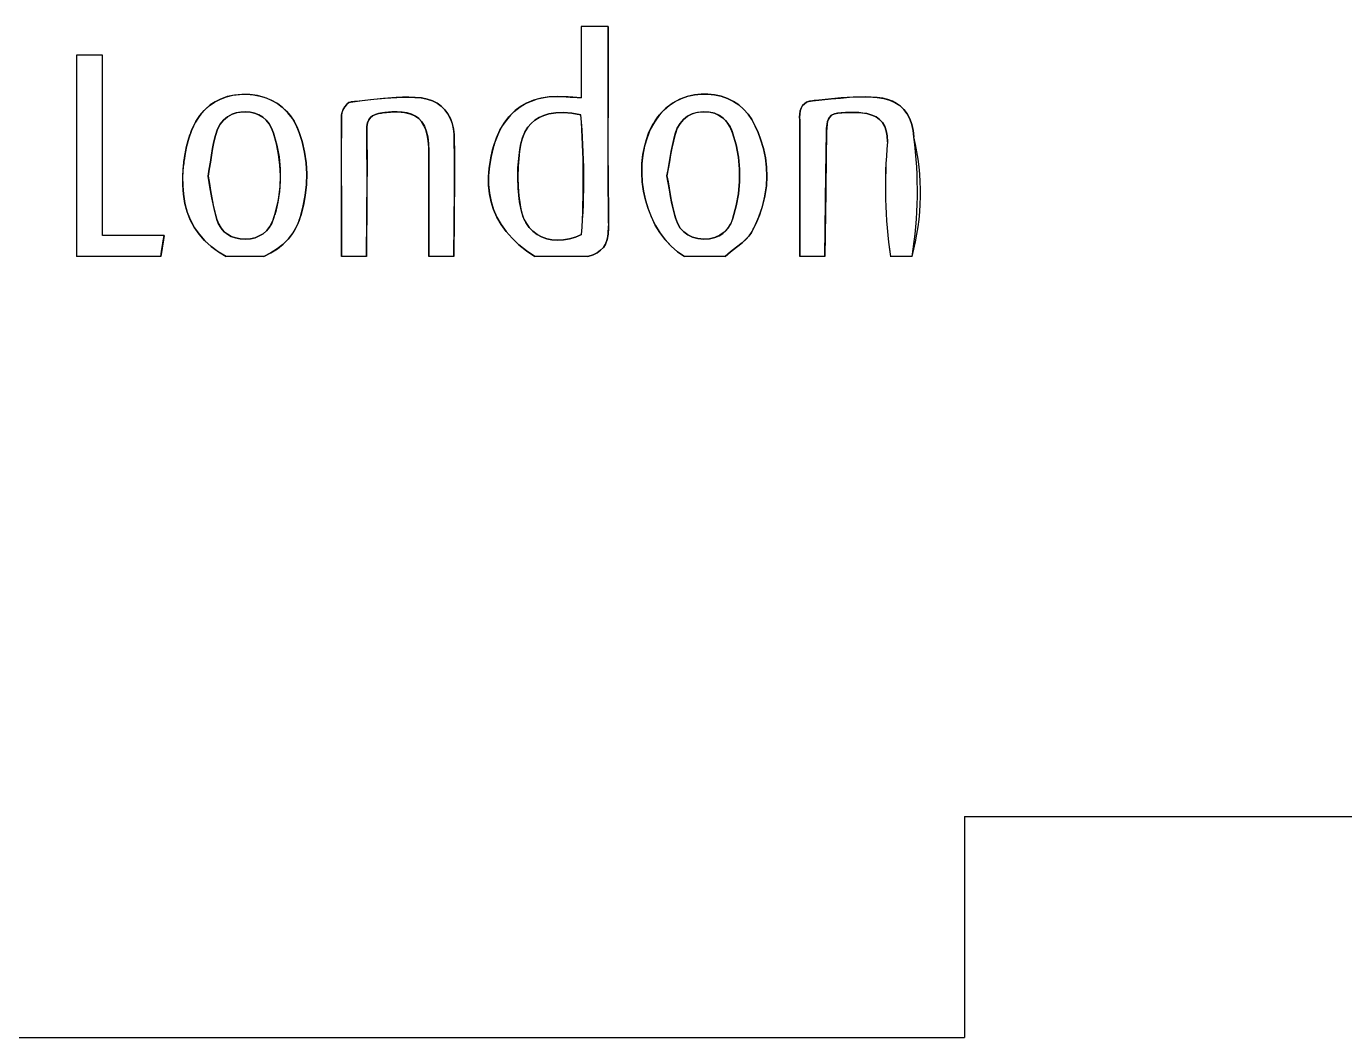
# Model space of a CAD drawing. Header units: millimetres. Extents: x 10 to 189, y 6 to 166.
# Drawn here: x 47.56 to 65.46, y 70.25 to 83.97 of the extents above; entities that cross this region are included whole.
import ezdxf

# ---------------------------------------------------------------- set-up
doc = ezdxf.new("R2010")
doc.units = ezdxf.units.MM

msp = doc.modelspace()

# ---------------------------------------------------------------- linework, layer by layer
at = {"color": 7, "linetype": 'Continuous'}
for p, q in [((55.091, 83.972), (55.091, 83.001)), ((55.456, 83.972), (55.091, 83.972)), ((48.238, 83.582), (48.238, 80.849)), ((48.591, 83.582), (48.238, 83.582)), ((48.591, 81.134), (48.591, 83.582)), ((49.425, 81.134), (48.591, 81.134)), ((49.381, 80.849), (48.238, 80.849)), ((50.778, 80.849), (50.27, 80.849)), ((52.175, 80.849), (51.837, 80.849)), ((53.361, 80.849), (53.022, 80.849)), ((55.181, 80.849), (54.461, 80.849)), ((57.044, 80.849), (56.493, 80.849)), ((58.398, 80.849), (58.06, 80.849)), ((59.584, 80.849), (59.287, 80.849)), ((60.295, 73.246), (80.295, 73.246)), ((60.295, 73.246), (60.295, 70.246)), ((40.295, 70.246), (60.295, 70.246))]:
    msp.add_line(p, q, dxfattribs=at)
at = {"color": 7, "linetype": 'Continuous', "lineweight": 15}
for p, q in [((60.295, 73.246), (80.295, 73.246)), ((60.295, 70.246), (60.295, 73.246)), ((40.295, 70.246), (60.295, 70.246))]:
    msp.add_line(p, q, dxfattribs=at)
at = {"color": 7, "linetype": 'Continuous', "flags": 128}
for points in [[(55.181, 80.849), (55.251, 80.871), (55.308, 80.899), (55.354, 80.933), (55.391, 80.972), (55.418, 81.018), (55.437, 81.064), (55.45, 81.116), (55.458, 81.171), (55.462, 81.25), (55.463, 81.287), (55.462, 81.304), (55.462, 81.311), (55.462, 81.315), (55.462, 81.316), (55.462, 81.317), (55.462, 81.317), (55.462, 81.317), (55.462, 81.317), (55.454, 81.997), (55.454, 82.677), (55.455, 83.276), (55.456, 83.54), (55.456, 83.655), (55.456, 83.668), (55.456, 83.681), (55.456, 83.694), (55.456, 83.707), (55.456, 83.72), (55.456, 83.733), (55.456, 83.746), (55.456, 83.972)], [(55.456, 83.972), (55.456, 83.845), (55.456, 83.79), (55.456, 83.765), (55.456, 83.755), (55.456, 83.75), (55.456, 83.748), (55.456, 83.747), (55.456, 83.747), (55.456, 83.747), (55.456, 83.747), (55.456, 83.746), (55.455, 83.066), (55.453, 82.386), (55.456, 81.787), (55.459, 81.524), (55.461, 81.408), (55.461, 81.395), (55.461, 81.382), (55.461, 81.369), (55.462, 81.356), (55.462, 81.343), (55.462, 81.33), (55.462, 81.317), (55.462, 81.232), (55.456, 81.153), (55.442, 81.081), (55.418, 81.018), (55.391, 80.972), (55.354, 80.933), (55.308, 80.899), (55.251, 80.871), (55.181, 80.849)], [(50.778, 80.849), (50.875, 80.897), (50.964, 80.953), (51.045, 81.017), (51.115, 81.09), (51.177, 81.171), (51.209, 81.226), (51.238, 81.284), (51.246, 81.303), (51.254, 81.323), (51.261, 81.343), (51.268, 81.363), (51.277, 81.392), (51.316, 81.534), (51.343, 81.677), (51.359, 81.824), (51.363, 81.971), (51.355, 82.118), (51.333, 82.265), (51.299, 82.411), (51.261, 82.533), (51.219, 82.632), (51.168, 82.721), (51.108, 82.799), (51.04, 82.868), (50.964, 82.925), (50.881, 82.972), (50.79, 83.008), (50.693, 83.033), (50.59, 83.047), (50.483, 83.049), (50.38, 83.04), (50.282, 83.018), (50.191, 82.986), (50.119, 82.949), (50.053, 82.905), (49.991, 82.853), (49.935, 82.794), (49.891, 82.735), (49.851, 82.671), (49.841, 82.653), (49.832, 82.634), (49.823, 82.616), (49.815, 82.597), (49.807, 82.577), (49.8, 82.56), (49.762, 82.453), (49.732, 82.342), (49.712, 82.246), (49.697, 82.15), (49.696, 82.141), (49.694, 82.131), (49.693, 82.122), (49.692, 82.109), (49.687, 82.071), (49.678, 81.929), (49.679, 81.808), (49.688, 81.693), (49.709, 81.568), (49.741, 81.45), (49.785, 81.341), (49.839, 81.239), (49.905, 81.145), (49.98, 81.06), (50.066, 80.982), (50.163, 80.912), (50.27, 80.849)], [(50.27, 80.849), (50.161, 80.913), (50.063, 80.985), (49.976, 81.064), (49.9, 81.151), (49.835, 81.246), (49.782, 81.346), (49.74, 81.454), (49.708, 81.57), (49.688, 81.693), (49.679, 81.817), (49.679, 81.949), (49.689, 82.087), (49.692, 82.114), (49.693, 82.12), (49.694, 82.127), (49.695, 82.134), (49.696, 82.141), (49.696, 82.147), (49.697, 82.154), (49.703, 82.191), (49.732, 82.342), (49.753, 82.421), (49.777, 82.499), (49.781, 82.509), (49.784, 82.518), (49.787, 82.528), (49.791, 82.538), (49.795, 82.547), (49.798, 82.557), (49.804, 82.57), (49.829, 82.628), (49.857, 82.682), (49.91, 82.762), (49.97, 82.832), (50.037, 82.893), (50.111, 82.944), (50.191, 82.986), (50.273, 83.016), (50.359, 83.036), (50.45, 83.048), (50.545, 83.05), (50.64, 83.042), (50.729, 83.026), (50.813, 83.001), (50.891, 82.967), (50.964, 82.925), (51.03, 82.877), (51.089, 82.82), (51.143, 82.756), (51.191, 82.684), (51.232, 82.604), (51.266, 82.516), (51.299, 82.411), (51.333, 82.265), (51.355, 82.118), (51.363, 81.971), (51.359, 81.824), (51.343, 81.677), (51.319, 81.547), (51.285, 81.418), (51.27, 81.368), (51.259, 81.336), (51.247, 81.305), (51.233, 81.274), (51.198, 81.206), (51.157, 81.143), (51.111, 81.084), (51.04, 81.013), (50.961, 80.951), (50.874, 80.896), (50.778, 80.849)], [(53.361, 80.849), (53.365, 81.304), (53.37, 81.758), (53.369, 82.212), (53.368, 82.28), (53.367, 82.347), (53.366, 82.414), (53.365, 82.477), (53.363, 82.514), (53.354, 82.583), (53.34, 82.648), (53.315, 82.719), (53.281, 82.784), (53.239, 82.841), (53.19, 82.889), (53.133, 82.929), (53.069, 82.962), (52.998, 82.985), (52.919, 83), (52.835, 83.007), (52.749, 83.01), (52.663, 83.01), (52.576, 83.007), (52.403, 82.995), (52.23, 82.977), (52.077, 82.959), (52.011, 82.951), (52.002, 82.95), (51.993, 82.949), (51.984, 82.948), (51.976, 82.947), (51.967, 82.946), (51.958, 82.945), (51.936, 82.937), (51.914, 82.92), (51.896, 82.901), (51.879, 82.879), (51.86, 82.848), (51.846, 82.816), (51.838, 82.789), (51.836, 82.778), (51.836, 82.774), (51.836, 82.772), (51.836, 82.771), (51.836, 82.771), (51.836, 82.771), (51.836, 82.77), (51.836, 82.77), (51.836, 82.77), (51.832, 82.13), (51.834, 81.49), (51.837, 80.849)], [(51.837, 80.849), (51.833, 81.925), (51.833, 82.399), (51.834, 82.607), (51.835, 82.698), (51.835, 82.709), (51.835, 82.719), (51.835, 82.729), (51.835, 82.74), (51.835, 82.75), (51.836, 82.76), (51.836, 82.77), (51.842, 82.804), (51.857, 82.842), (51.879, 82.879), (51.901, 82.906), (51.923, 82.928), (51.943, 82.941), (51.952, 82.944), (51.955, 82.945), (51.957, 82.945), (51.958, 82.945), (51.958, 82.945), (51.958, 82.945), (51.958, 82.945), (51.958, 82.945), (51.958, 82.945), (52.115, 82.964), (52.272, 82.982), (52.43, 82.997), (52.588, 83.007), (52.744, 83.01), (52.832, 83.007), (52.918, 83), (52.997, 82.985), (53.069, 82.962), (53.133, 82.929), (53.19, 82.889), (53.239, 82.841), (53.28, 82.785), (53.313, 82.723), (53.338, 82.654), (53.355, 82.579), (53.364, 82.498), (53.365, 82.472), (53.366, 82.424), (53.367, 82.376), (53.368, 82.328), (53.368, 82.28), (53.369, 82.232), (53.369, 82.184), (53.37, 81.92), (53.366, 81.385), (53.361, 80.849)], [(54.461, 80.849), (54.347, 80.927), (54.243, 81.009), (54.152, 81.096), (54.072, 81.186), (54.003, 81.281), (53.946, 81.381), (53.9, 81.485), (53.866, 81.591), (53.844, 81.701), (53.832, 81.816), (53.831, 81.936), (53.84, 82.045), (53.856, 82.157), (53.862, 82.187), (53.869, 82.217), (53.876, 82.247), (53.883, 82.278), (53.891, 82.309), (53.9, 82.34), (53.939, 82.457), (53.987, 82.563), (54.044, 82.659), (54.108, 82.743), (54.181, 82.817), (54.261, 82.879), (54.334, 82.923), (54.413, 82.959), (54.497, 82.987), (54.586, 83.007), (54.669, 83.018), (54.755, 83.022), (54.834, 83.02), (54.845, 83.02), (54.855, 83.019), (54.866, 83.019), (54.877, 83.018), (54.887, 83.017), (54.898, 83.016), (54.941, 83.012), (54.985, 83.009), (55.035, 83.005), (55.091, 83.001)], [(55.091, 83.001), (55.029, 83.006), (54.974, 83.01), (54.931, 83.013), (54.913, 83.015), (54.905, 83.015), (54.901, 83.016), (54.899, 83.016), (54.899, 83.016), (54.899, 83.016), (54.898, 83.016), (54.898, 83.016), (54.898, 83.016), (54.774, 83.022), (54.657, 83.017), (54.547, 82.999), (54.444, 82.971), (54.349, 82.931), (54.261, 82.879), (54.193, 82.828), (54.13, 82.768), (54.074, 82.701), (54.022, 82.626), (53.982, 82.553), (53.947, 82.475), (53.938, 82.454), (53.93, 82.432), (53.922, 82.409), (53.914, 82.387), (53.907, 82.364), (53.9, 82.34), (53.866, 82.204), (53.843, 82.073), (53.832, 81.946), (53.832, 81.824), (53.843, 81.706), (53.866, 81.593), (53.9, 81.485), (53.946, 81.381), (54.003, 81.281), (54.072, 81.186), (54.152, 81.096), (54.243, 81.009), (54.347, 80.927), (54.461, 80.849)], [(56.493, 80.849), (56.398, 80.914), (56.31, 80.99), (56.23, 81.077), (56.159, 81.173), (56.096, 81.276), (56.043, 81.385), (55.999, 81.498), (55.963, 81.616), (55.937, 81.737), (55.92, 81.861), (55.912, 81.986), (55.915, 82.111), (55.928, 82.234), (55.952, 82.353), (55.976, 82.438), (56.006, 82.521), (56.042, 82.6), (56.058, 82.63), (56.075, 82.659), (56.093, 82.688), (56.111, 82.716), (56.131, 82.743), (56.151, 82.77), (56.216, 82.841), (56.288, 82.901), (56.367, 82.952), (56.45, 82.992), (56.537, 83.023), (56.627, 83.043), (56.719, 83.053), (56.81, 83.053), (56.901, 83.044), (56.99, 83.024), (57.075, 82.994), (57.156, 82.954), (57.229, 82.906), (57.296, 82.849), (57.355, 82.782), (57.406, 82.706), (57.451, 82.619), (57.491, 82.53), (57.526, 82.441), (57.564, 82.315), (57.591, 82.189), (57.606, 82.062), (57.611, 81.935), (57.604, 81.807), (57.585, 81.674), (57.554, 81.542), (57.511, 81.41), (57.476, 81.323), (57.436, 81.237), (57.418, 81.203), (57.412, 81.191), (57.406, 81.182), (57.401, 81.172), (57.365, 81.124), (57.322, 81.078), (57.275, 81.035), (57.198, 80.973), (57.119, 80.912), (57.044, 80.849)], [(57.044, 80.849), (57.119, 80.912), (57.198, 80.973), (57.275, 81.035), (57.325, 81.081), (57.37, 81.13), (57.403, 81.176), (57.406, 81.181), (57.409, 81.186), (57.412, 81.191), (57.414, 81.195), (57.417, 81.201), (57.426, 81.218), (57.434, 81.235), (57.443, 81.252), (57.503, 81.389), (57.55, 81.528), (57.583, 81.667), (57.604, 81.807), (57.611, 81.935), (57.606, 82.062), (57.591, 82.189), (57.564, 82.315), (57.526, 82.441), (57.491, 82.53), (57.451, 82.619), (57.406, 82.706), (57.355, 82.782), (57.296, 82.849), (57.229, 82.906), (57.156, 82.954), (57.075, 82.994), (56.99, 83.024), (56.901, 83.044), (56.81, 83.053), (56.719, 83.053), (56.627, 83.043), (56.527, 83.02), (56.43, 82.984), (56.338, 82.935), (56.312, 82.918), (56.287, 82.9), (56.262, 82.881), (56.238, 82.861), (56.215, 82.84), (56.193, 82.818), (56.172, 82.794), (56.151, 82.77), (56.084, 82.674), (56.028, 82.571), (55.984, 82.461), (55.95, 82.345), (55.927, 82.225), (55.915, 82.104), (55.913, 81.982), (55.92, 81.859), (55.937, 81.737), (55.964, 81.614), (56, 81.494), (56.046, 81.379), (56.1, 81.269), (56.164, 81.166), (56.234, 81.072), (56.313, 80.987), (56.399, 80.913), (56.493, 80.849)], [(59.608, 82.471), (59.6, 82.56), (59.581, 82.642), (59.553, 82.717), (59.516, 82.785), (59.47, 82.844), (59.424, 82.888), (59.373, 82.925), (59.316, 82.956), (59.253, 82.98), (59.184, 82.998), (59.109, 83.008), (58.947, 83.016), (58.784, 83.012), (58.62, 83), (58.403, 82.979), (58.382, 82.977), (58.36, 82.975), (58.339, 82.972), (58.318, 82.97), (58.297, 82.968), (58.276, 82.966), (58.254, 82.964), (58.233, 82.963), (58.188, 82.955), (58.151, 82.942), (58.12, 82.922), (58.095, 82.896), (58.077, 82.863), (58.065, 82.825), (58.058, 82.781), (58.056, 82.738), (58.056, 82.731), (58.057, 82.704), (58.057, 82.677), (58.057, 82.649), (58.058, 82.622), (58.058, 82.595), (58.06, 82.303), (58.061, 81.781), (58.06, 80.849)], [(58.06, 80.849), (58.061, 82.035), (58.058, 82.557), (58.058, 82.595), (58.058, 82.633), (58.057, 82.672), (58.057, 82.71), (58.056, 82.735), (58.056, 82.744), (58.058, 82.781), (58.065, 82.825), (58.077, 82.863), (58.095, 82.896), (58.12, 82.922), (58.151, 82.942), (58.188, 82.955), (58.195, 82.957), (58.202, 82.958), (58.21, 82.96), (58.217, 82.961), (58.225, 82.962), (58.233, 82.963), (58.358, 82.974), (58.484, 82.987), (58.61, 82.999), (58.735, 83.009), (58.861, 83.015), (58.985, 83.015), (59.109, 83.008), (59.198, 82.995), (59.278, 82.971), (59.351, 82.938), (59.415, 82.896), (59.47, 82.844), (59.516, 82.785), (59.553, 82.717), (59.581, 82.642), (59.6, 82.56), (59.608, 82.471)], [(50.911, 82.523), (50.886, 82.589), (50.853, 82.648), (50.813, 82.698), (50.767, 82.739), (50.714, 82.772), (50.655, 82.795), (50.596, 82.808), (50.532, 82.813), (50.466, 82.809), (50.405, 82.798), (50.349, 82.779), (50.286, 82.744), (50.233, 82.699), (50.188, 82.643), (50.153, 82.577), (50.124, 82.492), (50.103, 82.404), (50.085, 82.314), (50.069, 82.223), (50.055, 82.13), (50.039, 82.035), (50.023, 81.937)], [(50.023, 81.937), (50.039, 82.035), (50.055, 82.13), (50.069, 82.223), (50.085, 82.314), (50.103, 82.404), (50.124, 82.492), (50.153, 82.577), (50.188, 82.643), (50.233, 82.699), (50.286, 82.744), (50.349, 82.779), (50.42, 82.801), (50.498, 82.812), (50.58, 82.81), (50.655, 82.795), (50.714, 82.772), (50.767, 82.739), (50.813, 82.698), (50.853, 82.648), (50.886, 82.589), (50.911, 82.523)], [(53.022, 80.849), (53.022, 82.018), (53.022, 82.121), (53.022, 82.224), (53.02, 82.326), (53.013, 82.417), (53, 82.498), (52.981, 82.568), (52.955, 82.628), (52.923, 82.679), (52.884, 82.722), (52.838, 82.754), (52.786, 82.779), (52.726, 82.797), (52.659, 82.807), (52.592, 82.811), (52.519, 82.81), (52.504, 82.809), (52.489, 82.808), (52.473, 82.807), (52.457, 82.805), (52.441, 82.804), (52.425, 82.802), (52.408, 82.8), (52.391, 82.798), (52.339, 82.789), (52.295, 82.776), (52.258, 82.758), (52.228, 82.734), (52.205, 82.702), (52.189, 82.663), (52.18, 82.615), (52.178, 82.565), (52.178, 82.557), (52.178, 82.532), (52.179, 82.508), (52.179, 82.483), (52.179, 82.458), (52.18, 82.433), (52.182, 82.168), (52.181, 81.695), (52.175, 80.849)], [(52.175, 80.849), (52.179, 81.387), (52.182, 81.925), (52.18, 82.399), (52.18, 82.434), (52.179, 82.468), (52.179, 82.503), (52.178, 82.538), (52.178, 82.562), (52.178, 82.572), (52.18, 82.615), (52.189, 82.663), (52.205, 82.702), (52.228, 82.734), (52.258, 82.758), (52.295, 82.776), (52.339, 82.789), (52.377, 82.796), (52.387, 82.798), (52.39, 82.798), (52.391, 82.798), (52.391, 82.798), (52.391, 82.798), (52.391, 82.798), (52.391, 82.798), (52.391, 82.798), (52.502, 82.809), (52.602, 82.811), (52.689, 82.804), (52.764, 82.787), (52.829, 82.759), (52.884, 82.722), (52.926, 82.676), (52.96, 82.619), (52.986, 82.552), (53.005, 82.474), (53.016, 82.384), (53.022, 82.283), (53.022, 82.111), (53.022, 81.939), (53.022, 81.768), (53.022, 80.849)], [(55.086, 82.773), (54.964, 82.793), (54.851, 82.802), (54.746, 82.798), (54.651, 82.783), (54.581, 82.763), (54.517, 82.735), (54.46, 82.699), (54.409, 82.655), (54.365, 82.603), (54.335, 82.556), (54.309, 82.504), (54.288, 82.446), (54.272, 82.384), (54.262, 82.33), (54.253, 82.277), (54.246, 82.224), (54.232, 82.076), (54.228, 81.927), (54.232, 81.8), (54.243, 81.674), (54.26, 81.551), (54.271, 81.494), (54.288, 81.424), (54.313, 81.357), (54.345, 81.297), (54.383, 81.244), (54.433, 81.191), (54.49, 81.148), (54.553, 81.114), (54.621, 81.09), (54.693, 81.075), (54.769, 81.069), (54.848, 81.074), (54.93, 81.088), (55.013, 81.112), (55.096, 81.147)], [(55.096, 81.147), (55.013, 81.112), (54.93, 81.088), (54.848, 81.074), (54.769, 81.069), (54.693, 81.075), (54.621, 81.09), (54.553, 81.114), (54.49, 81.148), (54.433, 81.191), (54.383, 81.244), (54.339, 81.308), (54.303, 81.382), (54.277, 81.465), (54.27, 81.501), (54.264, 81.533), (54.258, 81.565), (54.253, 81.597), (54.248, 81.63), (54.233, 81.778), (54.228, 81.927), (54.231, 82.054), (54.241, 82.179), (54.257, 82.303), (54.27, 82.376), (54.293, 82.461), (54.324, 82.537), (54.365, 82.603), (54.409, 82.655), (54.46, 82.699), (54.517, 82.735), (54.581, 82.763), (54.651, 82.783), (54.746, 82.798), (54.851, 82.802), (54.964, 82.793), (55.086, 82.773)], [(57.146, 82.529), (57.115, 82.603), (57.074, 82.667), (57.024, 82.72), (56.966, 82.762), (56.898, 82.792), (56.827, 82.808), (56.748, 82.813), (56.668, 82.805), (56.597, 82.784), (56.533, 82.752), (56.478, 82.709), (56.432, 82.655), (56.395, 82.59), (56.365, 82.504), (56.342, 82.413), (56.322, 82.321), (56.304, 82.227), (56.287, 82.133), (56.271, 82.038), (56.253, 81.942)], [(56.253, 81.942), (56.269, 82.026), (56.283, 82.109), (56.298, 82.192), (56.313, 82.274), (56.329, 82.355), (56.347, 82.436), (56.368, 82.515), (56.395, 82.59), (56.432, 82.655), (56.478, 82.709), (56.533, 82.752), (56.597, 82.784), (56.653, 82.802), (56.715, 82.811), (56.78, 82.812), (56.841, 82.806), (56.898, 82.792), (56.955, 82.768), (57.006, 82.736), (57.051, 82.695), (57.083, 82.655), (57.111, 82.61), (57.132, 82.566), (57.134, 82.56), (57.137, 82.554), (57.139, 82.548), (57.141, 82.542), (57.144, 82.536), (57.146, 82.529), (57.192, 82.364), (57.224, 82.198), (57.24, 82.032), (57.24, 81.866), (57.226, 81.7), (57.196, 81.534), (57.151, 81.369)], [(59.25, 82.405), (59.245, 82.484), (59.232, 82.554), (59.211, 82.614), (59.181, 82.666), (59.142, 82.708), (59.094, 82.743), (59.036, 82.769), (58.968, 82.788), (58.916, 82.796), (58.86, 82.802), (58.799, 82.804), (58.733, 82.804), (58.68, 82.802), (58.62, 82.798), (58.57, 82.793), (58.529, 82.784), (58.489, 82.765), (58.46, 82.737), (58.446, 82.712), (58.436, 82.681), (58.429, 82.644), (58.424, 82.596), (58.421, 82.54), (58.419, 82.474), (58.419, 82.439), (58.419, 82.388), (58.418, 82.333), (58.417, 82.278), (58.417, 82.223), (58.411, 81.73), (58.398, 80.849)], [(58.398, 80.849), (58.414, 81.97), (58.417, 82.246), (58.418, 82.289), (58.418, 82.333), (58.418, 82.376), (58.419, 82.42), (58.419, 82.451), (58.421, 82.527), (58.423, 82.591), (58.429, 82.644), (58.436, 82.681), (58.446, 82.712), (58.46, 82.737), (58.489, 82.765), (58.529, 82.784), (58.55, 82.789), (58.574, 82.793), (58.6, 82.797), (58.63, 82.799), (58.662, 82.801), (58.698, 82.803), (58.737, 82.804), (58.823, 82.804), (58.899, 82.798), (58.968, 82.788), (59.036, 82.769), (59.094, 82.743), (59.142, 82.708), (59.181, 82.666), (59.211, 82.614), (59.232, 82.554), (59.245, 82.484), (59.25, 82.405)], [(56.253, 81.942), (56.269, 81.86), (56.283, 81.778), (56.298, 81.696), (56.313, 81.614), (56.329, 81.533), (56.348, 81.453), (56.369, 81.374), (56.397, 81.299), (56.435, 81.235), (56.482, 81.183), (56.538, 81.141), (56.603, 81.111), (56.675, 81.092), (56.754, 81.085), (56.833, 81.089), (56.905, 81.106), (56.962, 81.13), (57.013, 81.162), (57.057, 81.203), (57.09, 81.243), (57.117, 81.288), (57.138, 81.332), (57.14, 81.338), (57.142, 81.344), (57.145, 81.35), (57.147, 81.356), (57.149, 81.362), (57.151, 81.369), (57.196, 81.534), (57.226, 81.7), (57.24, 81.866), (57.24, 82.032), (57.224, 82.198), (57.192, 82.364), (57.146, 82.529)], [(50.53, 81.085), (50.599, 81.09), (50.662, 81.104), (50.719, 81.127), (50.77, 81.158), (50.821, 81.202), (50.863, 81.257), (50.897, 81.322), (50.906, 81.346), (50.917, 81.379), (50.934, 81.434), (50.949, 81.489), (50.962, 81.543), (50.973, 81.598), (50.983, 81.653), (51, 81.798), (51.005, 81.943), (50.999, 82.088), (50.981, 82.233), (50.952, 82.378), (50.911, 82.523)], [(50.911, 82.523), (50.956, 82.361), (50.987, 82.199), (51.003, 82.036), (51.004, 81.873), (50.993, 81.73), (50.971, 81.587), (50.941, 81.461), (50.937, 81.445), (50.932, 81.429), (50.927, 81.412), (50.922, 81.396), (50.917, 81.379), (50.912, 81.363), (50.887, 81.3), (50.854, 81.244), (50.816, 81.197), (50.77, 81.158), (50.719, 81.127), (50.662, 81.104), (50.599, 81.09), (50.53, 81.085)], [(50.023, 81.937), (50.041, 81.841), (50.058, 81.744), (50.075, 81.646), (50.094, 81.547), (50.116, 81.449), (50.143, 81.352), (50.167, 81.289), (50.199, 81.235), (50.239, 81.188), (50.285, 81.151), (50.338, 81.121), (50.397, 81.1), (50.461, 81.088), (50.53, 81.085)], [(50.53, 81.085), (50.461, 81.088), (50.397, 81.1), (50.338, 81.121), (50.285, 81.151), (50.248, 81.18), (50.214, 81.215), (50.185, 81.256), (50.161, 81.301), (50.143, 81.352), (50.105, 81.498), (50.075, 81.646), (50.049, 81.793), (50.023, 81.937)], [(57.151, 81.369), (57.121, 81.295), (57.081, 81.231), (57.032, 81.178), (56.973, 81.136), (56.905, 81.106), (56.833, 81.089), (56.754, 81.085), (56.675, 81.092), (56.603, 81.111), (56.538, 81.141), (56.482, 81.183), (56.435, 81.235), (56.397, 81.299), (56.366, 81.385), (56.342, 81.476), (56.322, 81.568), (56.304, 81.661), (56.287, 81.754), (56.271, 81.848), (56.253, 81.942)], [(49.381, 80.849), (49.392, 80.921), (49.404, 80.996), (49.414, 81.061), (49.425, 81.134)], [(49.425, 81.134), (49.411, 81.043), (49.399, 80.963), (49.39, 80.905), (49.381, 80.849)]]:
    msp.add_lwpolyline(points, dxfattribs=at)
at = {"color": 7, "linetype": 'Continuous'}
for centre, radius, start, end in [((42.841, 81.879), 12.277, 356.58, 4.1771), ((45.465, 81.896), 9.66, 355.5489, 5.2082), ((65.618, 81.779), 6.398, 174.3929, 188.3584), ((65.638, 81.78), 6.418, 174.4145, 188.3369), ((54.095, 81.742), 5.56, 350.7583, 7.5252), ((56.401, 81.708), 3.296, 344.9048, 13.3786)]:
    msp.add_arc(centre, radius, start, end, dxfattribs=at)

doc.saveas('drawing.dxf')
